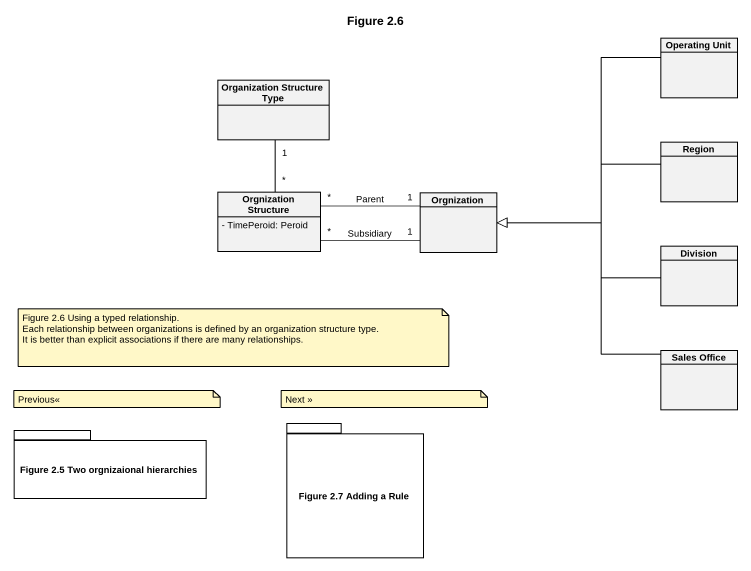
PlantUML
@startuml
title Figure 2.6
hide circle
hide empty members
skinparam classAttributeIconSize 0
class "Operating Unit" as Operating_Unit
class "Organization Structure Type" as Organization_Structure_Type
class Region
class "Orgnization Structure" as Orgnization_Structure {
  - TimePeroid: Peroid
}
class Orgnization
class Division
class "Sales Office" as Sales_Office
package "Figure 2.5 Two orgnizaional hierarchies" as Figure_2_5_Two_orgnizaional {
}
package "Figure 2.7 Adding a Rule" as Figure_2_7_Adding_a_Rule {
}
Operating_Unit --|> Orgnization
Region -left-|> Orgnization
Orgnization_Structure "*" -up- "1" Organization_Structure_Type
Orgnization "1" -left- "*" Orgnization_Structure : Parent
Orgnization "1" -left- "*" Orgnization_Structure : Subsidiary
Division -left-|> Orgnization
Sales_Office -up-|> Orgnization
note as N1
  Figure 2.6 Using a typed relationship.
  Each relationship between organizations is defined by an organization structure type.
  It is better than explicit associations if there are many relationships.
end note
note as N2
  Previous<<
end note
note as N3
  Next >>
end note
@enduml
